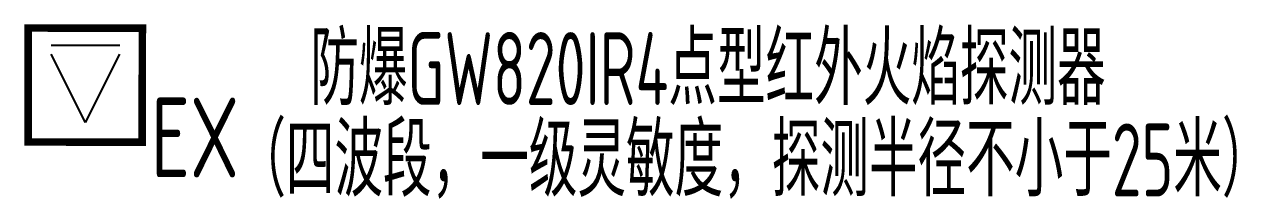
# Model space of a CAD drawing. Extents: x 4532298 to 10139194, y -639876 to -207028.
# Drawn here: x 5102883 to 5108194, y -336742 to -335977 of the extents above; entities that cross this region are included whole.
import ezdxf
from ezdxf.enums import TextEntityAlignment as Align

# ---------------------------------------------------------------- set-up
doc = ezdxf.new("R2010")
doc.units = 0
doc.header["$LTSCALE"] = 1000
doc.header["$MEASUREMENT"] = 0
doc.layers.get('0').update_dxf_attribs({"linetype": 'CONTINUOUS'})
for name, color, linetype in [('EQUIP-消防', 3, 'CONTINUOUS'), ('SIG_TEXT', 7, 'CONTINUOUS'), ('电气文字', 7, 'CONTINUOUS')]:
    doc.layers.add(name, color=color, linetype=linetype)
doc.styles.add('SCEI', font='sceie.shx', dxfattribs={"width": 0.75, "bigfont": 'sceic.shx'})
doc.styles.add('sceie', font='sceie.shx', dxfattribs={"width": 0.7, "bigfont": 'sceic.shx'})
doc.styles.get("Standard").update_dxf_attribs({"font": 'GBENOR', "bigfont": 'GBCBIG'})

# ---------------------------------------------------------------- blocks, each defined once
blk = doc.blocks.new('$equip$00002729')
for p, q in [((0.5, 0.5), (-0.5, 0.5)), ((-0.5, 0.5), (-0.5, -0.5)), ((0.5, -0.5), (0.5, 0.5)), ((0.002, 0.329), (-0.298, -0.271)), ((0.002, 0.329), (0.302, -0.271)), ((-0.298, -0.351), (0.302, -0.351)), ((-0.5, -0.5), (0.5, -0.5))]:
    blk.add_line(p, q)
at = {"const_width": 0.0667}
blk.add_lwpolyline([(-0.5, 0.5), (0.5, 0.5), (0.5, -0.5), (-0.5, -0.5), (-0.5, 0.5), (0.5, 0.5)], dxfattribs=at)
for p in [(0, 0.5), (-0.5, 0), (0.5, 0), (0, -0.5)]:
    blk.add_point(p)
at = {"color": 7, "flags": 1}
for tag, height, p in [('A', 0.00002, (0, 0)), ('B', 0.4, (0.762, -0.208))]:
    blk.add_attdef(tag, text='', height=height, dxfattribs=at).set_placement(p, align=Align.MIDDLE_CENTER)

msp = doc.modelspace()

# ---------------------------------------------------------------- block references
at = {"layer": 'EQUIP-消防', "xscale": -500, "yscale": 500, "zscale": 500, "rotation": 179.9278640049062}
msp.add_blockref('$equip$00002729', (5103150.4, -336243.5), dxfattribs=at)

# ---------------------------------------------------------------- texts
at = {"layer": 'SIG_TEXT', "style": 'sceie', "width": 0.7}
for s, p in [('防爆GW820IR4点型红外火焰探测器  ', (5104136, -336331.1)), ('（四波段，一级灵敏度，探测半径不小于25米）', (5103816.5, -336732))]:
    msp.add_text(s, height=320, dxfattribs=at).set_placement(p)
at = {"layer": '电气文字', "style": 'SCEI', "width": 0.8}
msp.add_text('EX', height=350, dxfattribs=at).set_placement((5103438, -336648.5))

doc.saveas('drawing.dxf')
